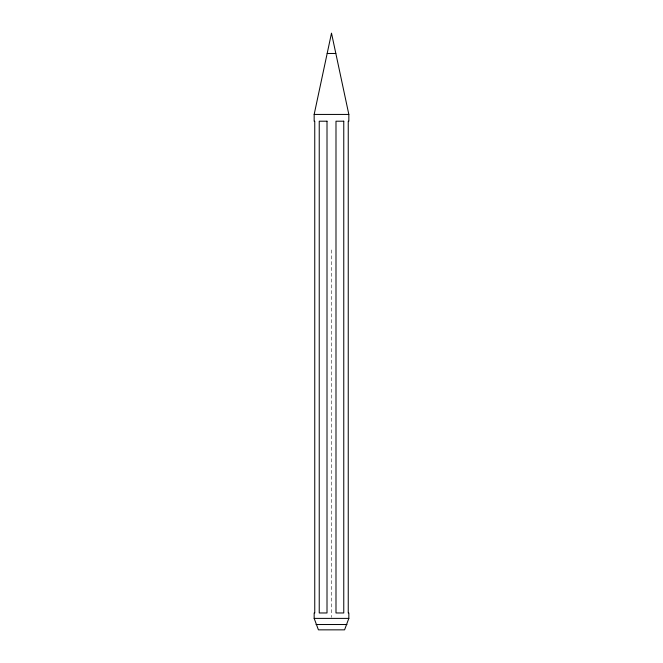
<?xml version="1.0" encoding="UTF-8"?>
<svg xmlns="http://www.w3.org/2000/svg" width="663" height="663" viewBox="0 0 663 663"><rect width="100%" height="100%" fill="white"/><g stroke="black" fill="none" stroke-linecap="round" stroke-linejoin="round"><path stroke-width="0.5" stroke-dasharray="3.31 2.49" d="M331.5 249.91L331.5 617.352"/><path stroke-width="0.99" d="M314.163 114.434L331.5 33.15L348.837 114.434L348.837 121.205L348.249 121.205L348.249 612.968L348.837 612.968L348.837 618.388L344.578 629.85L318.422 629.85L314.163 618.388L314.163 612.968L314.751 612.968L314.751 121.205L314.163 121.205L314.163 114.434L348.837 114.434M327.166 53.471L335.834 53.471M314.163 618.388L348.837 618.388M316.027 624.521L346.973 624.521M327.008 121.205L319.234 121.205L319.234 612.968L327.008 612.968L327.008 121.205M343.766 121.205L335.992 121.205L335.992 612.968L343.766 612.968L343.766 121.205"/></g></svg>
